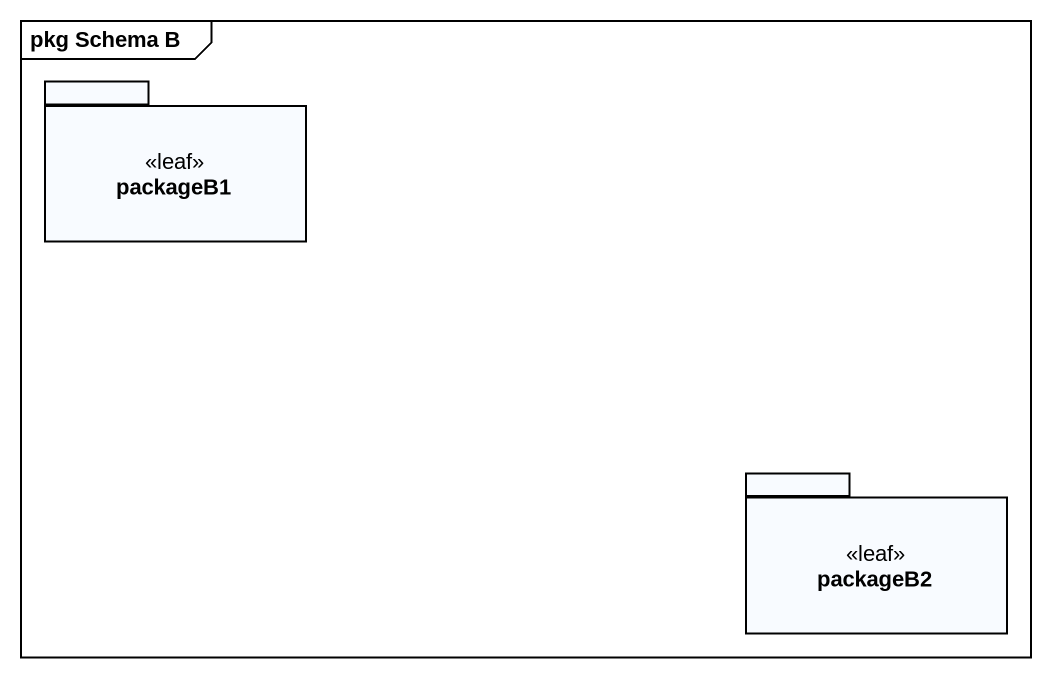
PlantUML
@startuml
mainframe pkg Schema B
package packageB1 <<leaf>> {
}
package packageB2 <<leaf>> {
}
@enduml
